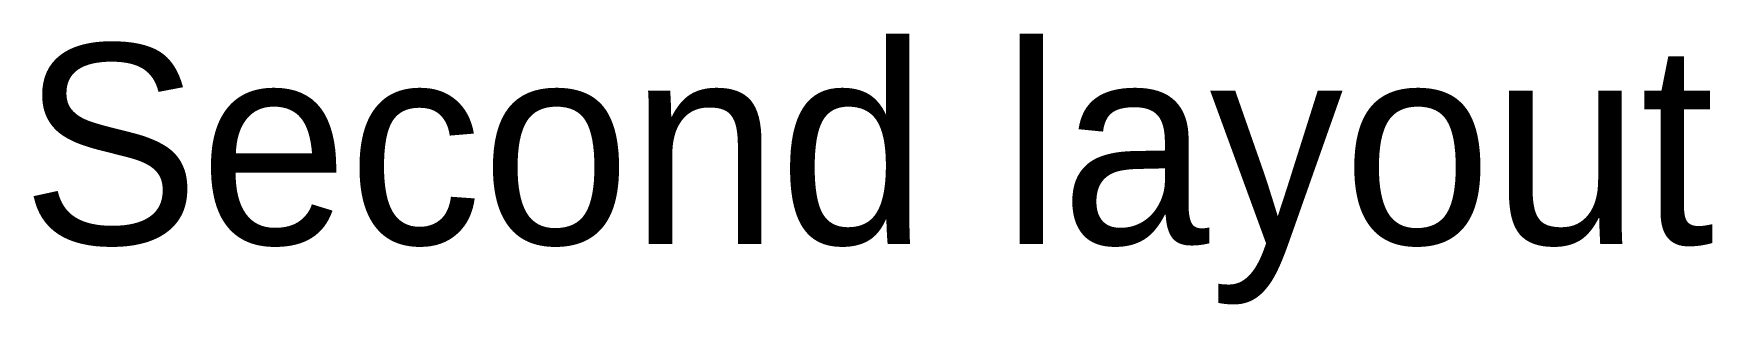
# Paper-space layout 'Layout2' of a CAD drawing. Header units: metres. Extents: x 20.6 to 104.7, y 17 to 30.5.
import ezdxf

# ---------------------------------------------------------------- set-up
doc = ezdxf.new("R2010")
doc.units = ezdxf.units.M

psp = doc.layouts.new('Layout2')

# ---------------------------------------------------------------- texts
psp.add_text('Second layout', height=10).set_placement((20, 20))

doc.saveas('drawing.dxf')
